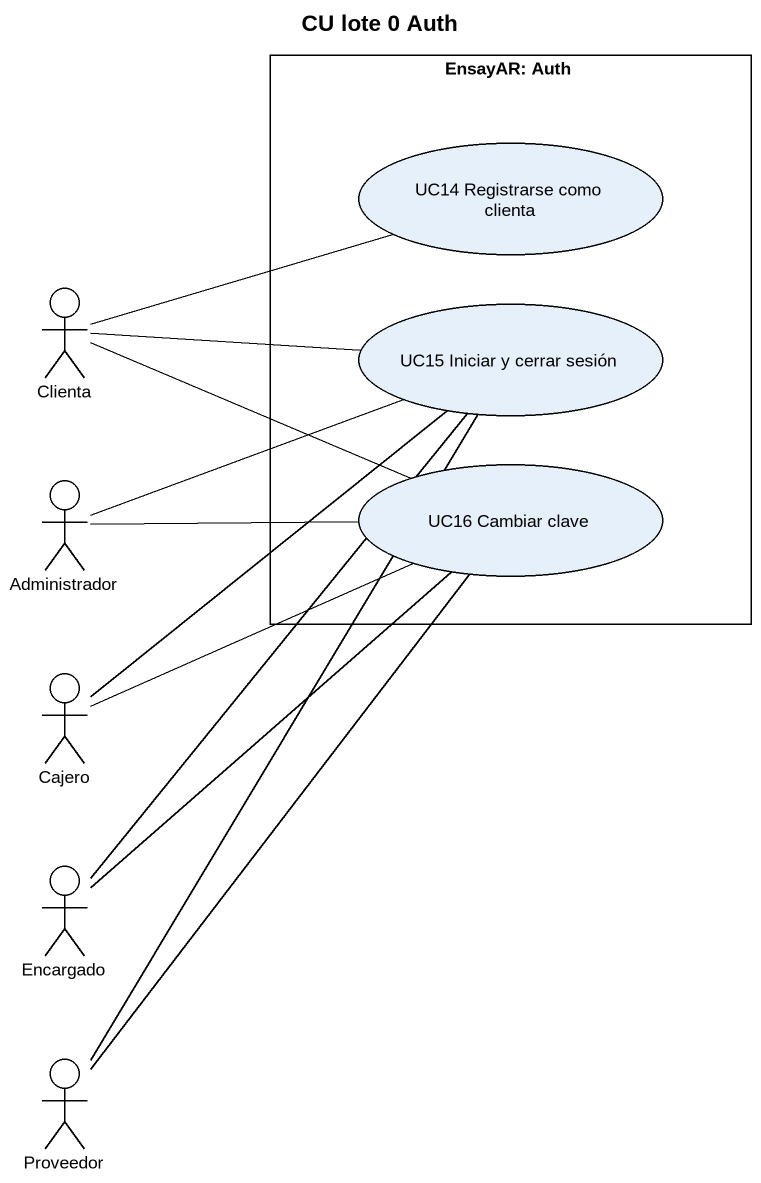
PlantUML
@startuml
title CU lote 0 Auth
rectangle "EnsayAR: Auth" as EnsayAR_Auth {
  usecase "UC14 Registrarse como clienta" as UC14_Registrarse_como
  usecase "UC15 Iniciar y cerrar sesión" as UC15_Iniciar_y_cerrar_sesión
  usecase "UC16 Cambiar clave" as UC16_Cambiar_clave
}
actor Clienta
actor Administrador
actor Cajero
actor Encargado
actor Proveedor
Clienta -right- UC14_Registrarse_como
Clienta -right- UC15_Iniciar_y_cerrar_sesión
Clienta -right- UC16_Cambiar_clave
Administrador -right- UC15_Iniciar_y_cerrar_sesión
Administrador -right- UC16_Cambiar_clave
Cajero -up- UC15_Iniciar_y_cerrar_sesión
Cajero -right- UC16_Cambiar_clave
Encargado -up- UC15_Iniciar_y_cerrar_sesión
Encargado -up- UC16_Cambiar_clave
Proveedor -up- UC15_Iniciar_y_cerrar_sesión
Proveedor -up- UC16_Cambiar_clave
@enduml
